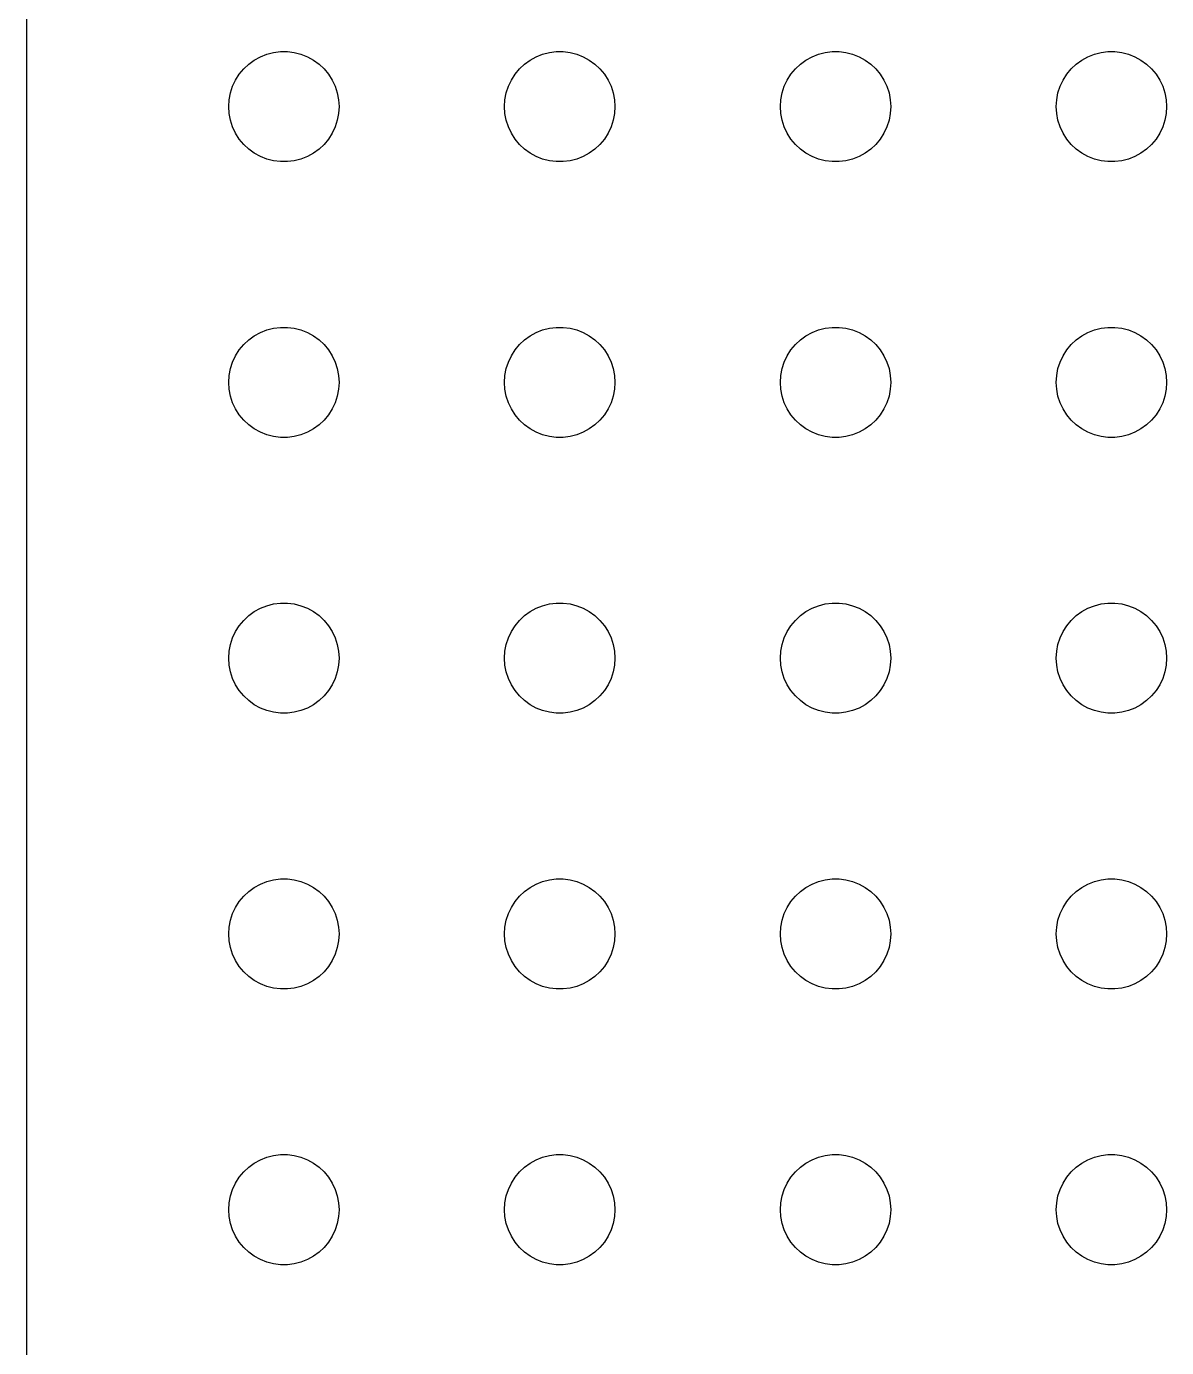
# Model space of a CAD drawing. Header units: metres. Extents: x -134 to 134, y -134 to 134.
# Drawn here: x -134.5 to -103.5, y -3.75 to 32.18 of the extents above; entities that cross this region are included whole.
import ezdxf

# ---------------------------------------------------------------- set-up
doc = ezdxf.new("R2010")
doc.units = ezdxf.units.M

msp = doc.modelspace()

# ---------------------------------------------------------------- linework, layer by layer
for p, q in [((-134.5, 129.5), (-134.5, -129.5)), ((-128.456, 31.1558), (-128.304, 31.2665)), ((-128.304, 31.2665), (-128.139, 31.3572)), ((-128.139, 31.3572), (-127.964, 31.4266)), ((-127.964, 31.4266), (-127.781, 31.4734)), ((-127.781, 31.4734), (-127.594, 31.497)), ((-127.594, 31.497), (-127.406, 31.497)), ((-127.406, 31.497), (-127.219, 31.4734)), ((-127.219, 31.4734), (-127.036, 31.4266)), ((-127.036, 31.4266), (-126.861, 31.3572)), ((-126.861, 31.3572), (-126.696, 31.2665)), ((-126.696, 31.2665), (-126.544, 31.1558)), ((-120.956, 31.1558), (-120.804, 31.2665)), ((-120.804, 31.2665), (-120.639, 31.3572)), ((-120.639, 31.3572), (-120.464, 31.4266)), ((-120.464, 31.4266), (-120.281, 31.4734)), ((-120.281, 31.4734), (-120.094, 31.497)), ((-120.094, 31.497), (-119.906, 31.497)), ((-119.906, 31.497), (-119.719, 31.4734)), ((-119.719, 31.4734), (-119.536, 31.4266)), ((-119.536, 31.4266), (-119.361, 31.3572)), ((-119.361, 31.3572), (-119.196, 31.2665)), ((-119.196, 31.2665), (-119.044, 31.1558)), ((-113.456, 31.1558), (-113.304, 31.2665)), ((-113.304, 31.2665), (-113.139, 31.3572)), ((-113.139, 31.3572), (-112.964, 31.4266)), ((-112.964, 31.4266), (-112.781, 31.4734)), ((-112.781, 31.4734), (-112.594, 31.497)), ((-112.594, 31.497), (-112.406, 31.497)), ((-112.406, 31.497), (-112.219, 31.4734)), ((-112.219, 31.4734), (-112.036, 31.4266)), ((-112.036, 31.4266), (-111.861, 31.3572)), ((-111.861, 31.3572), (-111.696, 31.2665)), ((-111.696, 31.2665), (-111.544, 31.1558)), ((-105.956, 31.1558), (-105.804, 31.2665)), ((-105.804, 31.2665), (-105.639, 31.3572)), ((-105.639, 31.3572), (-105.464, 31.4266)), ((-105.464, 31.4266), (-105.281, 31.4734)), ((-105.281, 31.4734), (-105.094, 31.497)), ((-105.094, 31.497), (-104.906, 31.497)), ((-104.906, 31.497), (-104.719, 31.4734)), ((-104.719, 31.4734), (-104.536, 31.4266)), ((-104.536, 31.4266), (-104.361, 31.3572)), ((-104.361, 31.3572), (-104.196, 31.2665)), ((-104.196, 31.2665), (-104.044, 31.1558)), ((-128.714, 30.8817), (-128.593, 31.0268)), ((-128.593, 31.0268), (-128.456, 31.1558)), ((-126.544, 31.1558), (-126.407, 31.0268)), ((-126.407, 31.0268), (-126.286, 30.8817)), ((-121.214, 30.8817), (-121.093, 31.0268)), ((-121.093, 31.0268), (-120.956, 31.1558)), ((-119.044, 31.1558), (-118.907, 31.0268)), ((-118.907, 31.0268), (-118.786, 30.8817)), ((-113.714, 30.8817), (-113.593, 31.0268)), ((-113.593, 31.0268), (-113.456, 31.1558)), ((-111.544, 31.1558), (-111.407, 31.0268)), ((-111.407, 31.0268), (-111.286, 30.8817)), ((-106.214, 30.8817), (-106.093, 31.0268)), ((-106.093, 31.0268), (-105.956, 31.1558)), ((-104.044, 31.1558), (-103.907, 31.0268)), ((-103.907, 31.0268), (-103.786, 30.8817)), ((-128.953, 30.373), (-128.895, 30.5522)), ((-128.895, 30.5522), (-128.814, 30.7226)), ((-128.814, 30.7226), (-128.714, 30.8817)), ((-126.286, 30.8817), (-126.186, 30.7226)), ((-126.186, 30.7226), (-126.105, 30.5522)), ((-126.105, 30.5522), (-126.047, 30.373)), ((-121.453, 30.373), (-121.395, 30.5522)), ((-121.395, 30.5522), (-121.314, 30.7226)), ((-121.314, 30.7226), (-121.214, 30.8817)), ((-118.786, 30.8817), (-118.686, 30.7226)), ((-118.686, 30.7226), (-118.605, 30.5522)), ((-118.605, 30.5522), (-118.547, 30.373)), ((-113.953, 30.373), (-113.895, 30.5522)), ((-113.895, 30.5522), (-113.814, 30.7226)), ((-113.814, 30.7226), (-113.714, 30.8817)), ((-111.286, 30.8817), (-111.186, 30.7226)), ((-111.186, 30.7226), (-111.105, 30.5522)), ((-111.105, 30.5522), (-111.047, 30.373)), ((-106.453, 30.373), (-106.395, 30.5522)), ((-106.395, 30.5522), (-106.314, 30.7226)), ((-106.314, 30.7226), (-106.214, 30.8817)), ((-103.786, 30.8817), (-103.686, 30.7226)), ((-103.686, 30.7226), (-103.605, 30.5522)), ((-103.605, 30.5522), (-103.547, 30.373)), ((-129, 30), (-128.988, 30.188)), ((-128.988, 30.188), (-128.953, 30.373)), ((-126.047, 30.373), (-126.012, 30.188)), ((-126.012, 30.188), (-126, 30)), ((-121.5, 30), (-121.488, 30.188)), ((-121.488, 30.188), (-121.453, 30.373)), ((-118.547, 30.373), (-118.512, 30.188)), ((-118.512, 30.188), (-118.5, 30)), ((-114, 30), (-113.988, 30.188)), ((-113.988, 30.188), (-113.953, 30.373)), ((-111.047, 30.373), (-111.012, 30.188)), ((-111.012, 30.188), (-111, 30)), ((-106.5, 30), (-106.488, 30.188)), ((-106.488, 30.188), (-106.453, 30.373)), ((-103.547, 30.373), (-103.512, 30.188)), ((-103.512, 30.188), (-103.5, 30)), ((-128.988, 29.812), (-129, 30)), ((-126, 30), (-126.012, 29.812)), ((-121.488, 29.812), (-121.5, 30)), ((-118.5, 30), (-118.512, 29.812)), ((-113.988, 29.812), (-114, 30)), ((-111, 30), (-111.012, 29.812)), ((-106.488, 29.812), (-106.5, 30)), ((-103.5, 30), (-103.512, 29.812)), ((-128.953, 29.627), (-128.988, 29.812)), ((-128.895, 29.4478), (-128.953, 29.627)), ((-126.047, 29.627), (-126.105, 29.4478)), ((-126.012, 29.812), (-126.047, 29.627)), ((-121.453, 29.627), (-121.488, 29.812)), ((-121.395, 29.4478), (-121.453, 29.627)), ((-118.547, 29.627), (-118.605, 29.4478)), ((-118.512, 29.812), (-118.547, 29.627)), ((-113.953, 29.627), (-113.988, 29.812)), ((-113.895, 29.4478), (-113.953, 29.627)), ((-111.047, 29.627), (-111.105, 29.4478)), ((-111.012, 29.812), (-111.047, 29.627)), ((-106.453, 29.627), (-106.488, 29.812)), ((-106.395, 29.4478), (-106.453, 29.627)), ((-103.547, 29.627), (-103.605, 29.4478)), ((-103.512, 29.812), (-103.547, 29.627)), ((-128.814, 29.2774), (-128.895, 29.4478)), ((-128.714, 29.1183), (-128.814, 29.2774)), ((-128.593, 28.9732), (-128.714, 29.1183)), ((-126.286, 29.1183), (-126.407, 28.9732)), ((-126.186, 29.2774), (-126.286, 29.1183)), ((-126.105, 29.4478), (-126.186, 29.2774)), ((-121.314, 29.2774), (-121.395, 29.4478)), ((-121.214, 29.1183), (-121.314, 29.2774)), ((-121.093, 28.9732), (-121.214, 29.1183)), ((-118.786, 29.1183), (-118.907, 28.9732)), ((-118.686, 29.2774), (-118.786, 29.1183)), ((-118.605, 29.4478), (-118.686, 29.2774)), ((-113.814, 29.2774), (-113.895, 29.4478)), ((-113.714, 29.1183), (-113.814, 29.2774)), ((-113.593, 28.9732), (-113.714, 29.1183)), ((-111.286, 29.1183), (-111.407, 28.9732)), ((-111.186, 29.2774), (-111.286, 29.1183)), ((-111.105, 29.4478), (-111.186, 29.2774)), ((-106.314, 29.2774), (-106.395, 29.4478)), ((-106.214, 29.1183), (-106.314, 29.2774)), ((-106.093, 28.9732), (-106.214, 29.1183)), ((-103.786, 29.1183), (-103.907, 28.9732)), ((-103.686, 29.2774), (-103.786, 29.1183)), ((-103.605, 29.4478), (-103.686, 29.2774)), ((-128.456, 28.8442), (-128.593, 28.9732)), ((-128.304, 28.7335), (-128.456, 28.8442)), ((-126.544, 28.8442), (-126.696, 28.7335)), ((-126.407, 28.9732), (-126.544, 28.8442)), ((-120.956, 28.8442), (-121.093, 28.9732)), ((-120.804, 28.7335), (-120.956, 28.8442)), ((-119.044, 28.8442), (-119.196, 28.7335)), ((-118.907, 28.9732), (-119.044, 28.8442)), ((-113.456, 28.8442), (-113.593, 28.9732)), ((-113.304, 28.7335), (-113.456, 28.8442)), ((-111.544, 28.8442), (-111.696, 28.7335)), ((-111.407, 28.9732), (-111.544, 28.8442)), ((-105.956, 28.8442), (-106.093, 28.9732)), ((-105.804, 28.7335), (-105.956, 28.8442)), ((-104.044, 28.8442), (-104.196, 28.7335)), ((-103.907, 28.9732), (-104.044, 28.8442)), ((-128.139, 28.6427), (-128.304, 28.7335)), ((-127.964, 28.5734), (-128.139, 28.6427)), ((-127.781, 28.5266), (-127.964, 28.5734)), ((-127.594, 28.503), (-127.781, 28.5266)), ((-127.406, 28.503), (-127.594, 28.503)), ((-127.219, 28.5266), (-127.406, 28.503)), ((-127.036, 28.5734), (-127.219, 28.5266)), ((-126.861, 28.6427), (-127.036, 28.5734)), ((-126.696, 28.7335), (-126.861, 28.6427)), ((-120.639, 28.6427), (-120.804, 28.7335)), ((-120.464, 28.5734), (-120.639, 28.6427)), ((-120.281, 28.5266), (-120.464, 28.5734)), ((-120.094, 28.503), (-120.281, 28.5266)), ((-119.906, 28.503), (-120.094, 28.503)), ((-119.719, 28.5266), (-119.906, 28.503)), ((-119.536, 28.5734), (-119.719, 28.5266)), ((-119.361, 28.6427), (-119.536, 28.5734)), ((-119.196, 28.7335), (-119.361, 28.6427)), ((-113.139, 28.6427), (-113.304, 28.7335)), ((-112.964, 28.5734), (-113.139, 28.6427)), ((-112.781, 28.5266), (-112.964, 28.5734)), ((-112.594, 28.503), (-112.781, 28.5266)), ((-112.406, 28.503), (-112.594, 28.503)), ((-112.219, 28.5266), (-112.406, 28.503)), ((-112.036, 28.5734), (-112.219, 28.5266)), ((-111.861, 28.6427), (-112.036, 28.5734)), ((-111.696, 28.7335), (-111.861, 28.6427)), ((-105.639, 28.6427), (-105.804, 28.7335)), ((-105.464, 28.5734), (-105.639, 28.6427)), ((-105.281, 28.5266), (-105.464, 28.5734)), ((-105.094, 28.503), (-105.281, 28.5266)), ((-104.906, 28.503), (-105.094, 28.503)), ((-104.719, 28.5266), (-104.906, 28.503)), ((-104.536, 28.5734), (-104.719, 28.5266)), ((-104.361, 28.6427), (-104.536, 28.5734)), ((-104.196, 28.7335), (-104.361, 28.6427)), ((-128.456, 23.6558), (-128.304, 23.7665)), ((-128.304, 23.7665), (-128.139, 23.8572)), ((-128.139, 23.8572), (-127.964, 23.9266)), ((-127.964, 23.9266), (-127.781, 23.9734)), ((-127.781, 23.9734), (-127.594, 23.997)), ((-127.594, 23.997), (-127.406, 23.997)), ((-127.406, 23.997), (-127.219, 23.9734)), ((-127.219, 23.9734), (-127.036, 23.9266)), ((-127.036, 23.9266), (-126.861, 23.8572)), ((-126.861, 23.8572), (-126.696, 23.7665)), ((-126.696, 23.7665), (-126.544, 23.6558)), ((-120.956, 23.6558), (-120.804, 23.7665)), ((-120.804, 23.7665), (-120.639, 23.8572)), ((-120.639, 23.8572), (-120.464, 23.9266)), ((-120.464, 23.9266), (-120.281, 23.9734)), ((-120.281, 23.9734), (-120.094, 23.997)), ((-120.094, 23.997), (-119.906, 23.997)), ((-119.906, 23.997), (-119.719, 23.9734)), ((-119.719, 23.9734), (-119.536, 23.9266)), ((-119.536, 23.9266), (-119.361, 23.8572)), ((-119.361, 23.8572), (-119.196, 23.7665)), ((-119.196, 23.7665), (-119.044, 23.6558)), ((-113.456, 23.6558), (-113.304, 23.7665)), ((-113.304, 23.7665), (-113.139, 23.8572)), ((-113.139, 23.8572), (-112.964, 23.9266)), ((-112.964, 23.9266), (-112.781, 23.9734)), ((-112.781, 23.9734), (-112.594, 23.997)), ((-112.594, 23.997), (-112.406, 23.997)), ((-112.406, 23.997), (-112.219, 23.9734)), ((-112.219, 23.9734), (-112.036, 23.9266)), ((-112.036, 23.9266), (-111.861, 23.8572)), ((-111.861, 23.8572), (-111.696, 23.7665)), ((-111.696, 23.7665), (-111.544, 23.6558)), ((-105.956, 23.6558), (-105.804, 23.7665)), ((-105.804, 23.7665), (-105.639, 23.8572)), ((-105.639, 23.8572), (-105.464, 23.9266)), ((-105.464, 23.9266), (-105.281, 23.9734)), ((-105.281, 23.9734), (-105.094, 23.997)), ((-105.094, 23.997), (-104.906, 23.997)), ((-104.906, 23.997), (-104.719, 23.9734)), ((-104.719, 23.9734), (-104.536, 23.9266)), ((-104.536, 23.9266), (-104.361, 23.8572)), ((-104.361, 23.8572), (-104.196, 23.7665)), ((-104.196, 23.7665), (-104.044, 23.6558)), ((-128.814, 23.2226), (-128.714, 23.3817)), ((-128.714, 23.3817), (-128.593, 23.5268)), ((-128.593, 23.5268), (-128.456, 23.6558)), ((-126.544, 23.6558), (-126.407, 23.5268)), ((-126.407, 23.5268), (-126.286, 23.3817)), ((-126.286, 23.3817), (-126.186, 23.2226)), ((-121.314, 23.2226), (-121.214, 23.3817)), ((-121.214, 23.3817), (-121.093, 23.5268)), ((-121.093, 23.5268), (-120.956, 23.6558)), ((-119.044, 23.6558), (-118.907, 23.5268)), ((-118.907, 23.5268), (-118.786, 23.3817)), ((-118.786, 23.3817), (-118.686, 23.2226)), ((-113.814, 23.2226), (-113.714, 23.3817)), ((-113.714, 23.3817), (-113.593, 23.5268)), ((-113.593, 23.5268), (-113.456, 23.6558)), ((-111.544, 23.6558), (-111.407, 23.5268)), ((-111.407, 23.5268), (-111.286, 23.3817)), ((-111.286, 23.3817), (-111.186, 23.2226)), ((-106.314, 23.2226), (-106.214, 23.3817)), ((-106.214, 23.3817), (-106.093, 23.5268)), ((-106.093, 23.5268), (-105.956, 23.6558)), ((-104.044, 23.6558), (-103.907, 23.5268)), ((-103.907, 23.5268), (-103.786, 23.3817)), ((-103.786, 23.3817), (-103.686, 23.2226)), ((-128.953, 22.873), (-128.895, 23.0522)), ((-128.895, 23.0522), (-128.814, 23.2226)), ((-126.186, 23.2226), (-126.105, 23.0522)), ((-126.105, 23.0522), (-126.047, 22.873)), ((-121.453, 22.873), (-121.395, 23.0522)), ((-121.395, 23.0522), (-121.314, 23.2226)), ((-118.686, 23.2226), (-118.605, 23.0522)), ((-118.605, 23.0522), (-118.547, 22.873)), ((-113.953, 22.873), (-113.895, 23.0522)), ((-113.895, 23.0522), (-113.814, 23.2226)), ((-111.186, 23.2226), (-111.105, 23.0522)), ((-111.105, 23.0522), (-111.047, 22.873)), ((-106.453, 22.873), (-106.395, 23.0522)), ((-106.395, 23.0522), (-106.314, 23.2226)), ((-103.686, 23.2226), (-103.605, 23.0522)), ((-103.605, 23.0522), (-103.547, 22.873)), ((-129, 22.5), (-128.988, 22.688)), ((-128.988, 22.688), (-128.953, 22.873)), ((-126.047, 22.873), (-126.012, 22.688)), ((-126.012, 22.688), (-126, 22.5)), ((-121.5, 22.5), (-121.488, 22.688)), ((-121.488, 22.688), (-121.453, 22.873)), ((-118.547, 22.873), (-118.512, 22.688)), ((-118.512, 22.688), (-118.5, 22.5)), ((-114, 22.5), (-113.988, 22.688)), ((-113.988, 22.688), (-113.953, 22.873)), ((-111.047, 22.873), (-111.012, 22.688)), ((-111.012, 22.688), (-111, 22.5)), ((-106.5, 22.5), (-106.488, 22.688)), ((-106.488, 22.688), (-106.453, 22.873)), ((-103.547, 22.873), (-103.512, 22.688)), ((-103.512, 22.688), (-103.5, 22.5)), ((-128.988, 22.312), (-129, 22.5)), ((-128.953, 22.127), (-128.988, 22.312)), ((-126.012, 22.312), (-126.047, 22.127)), ((-126, 22.5), (-126.012, 22.312)), ((-121.488, 22.312), (-121.5, 22.5)), ((-121.453, 22.127), (-121.488, 22.312)), ((-118.512, 22.312), (-118.547, 22.127)), ((-118.5, 22.5), (-118.512, 22.312)), ((-113.988, 22.312), (-114, 22.5)), ((-113.953, 22.127), (-113.988, 22.312)), ((-111.012, 22.312), (-111.047, 22.127)), ((-111, 22.5), (-111.012, 22.312)), ((-106.488, 22.312), (-106.5, 22.5)), ((-106.453, 22.127), (-106.488, 22.312)), ((-103.512, 22.312), (-103.547, 22.127)), ((-103.5, 22.5), (-103.512, 22.312)), ((-128.895, 21.9478), (-128.953, 22.127)), ((-128.814, 21.7774), (-128.895, 21.9478)), ((-126.105, 21.9478), (-126.186, 21.7774)), ((-126.047, 22.127), (-126.105, 21.9478)), ((-121.395, 21.9478), (-121.453, 22.127)), ((-121.314, 21.7774), (-121.395, 21.9478)), ((-118.605, 21.9478), (-118.686, 21.7774)), ((-118.547, 22.127), (-118.605, 21.9478)), ((-113.895, 21.9478), (-113.953, 22.127)), ((-113.814, 21.7774), (-113.895, 21.9478)), ((-111.105, 21.9478), (-111.186, 21.7774)), ((-111.047, 22.127), (-111.105, 21.9478)), ((-106.395, 21.9478), (-106.453, 22.127)), ((-106.314, 21.7774), (-106.395, 21.9478)), ((-103.605, 21.9478), (-103.686, 21.7774)), ((-103.547, 22.127), (-103.605, 21.9478)), ((-128.714, 21.6183), (-128.814, 21.7774)), ((-128.593, 21.4732), (-128.714, 21.6183)), ((-126.286, 21.6183), (-126.407, 21.4732)), ((-126.186, 21.7774), (-126.286, 21.6183)), ((-121.214, 21.6183), (-121.314, 21.7774)), ((-121.093, 21.4732), (-121.214, 21.6183)), ((-118.786, 21.6183), (-118.907, 21.4732)), ((-118.686, 21.7774), (-118.786, 21.6183)), ((-113.714, 21.6183), (-113.814, 21.7774)), ((-113.593, 21.4732), (-113.714, 21.6183)), ((-111.286, 21.6183), (-111.407, 21.4732)), ((-111.186, 21.7774), (-111.286, 21.6183)), ((-106.214, 21.6183), (-106.314, 21.7774)), ((-106.093, 21.4732), (-106.214, 21.6183)), ((-103.786, 21.6183), (-103.907, 21.4732)), ((-103.686, 21.7774), (-103.786, 21.6183)), ((-128.456, 21.3442), (-128.593, 21.4732)), ((-128.304, 21.2335), (-128.456, 21.3442)), ((-128.139, 21.1427), (-128.304, 21.2335)), ((-126.696, 21.2335), (-126.861, 21.1427)), ((-126.544, 21.3442), (-126.696, 21.2335)), ((-126.407, 21.4732), (-126.544, 21.3442)), ((-120.956, 21.3442), (-121.093, 21.4732)), ((-120.804, 21.2335), (-120.956, 21.3442)), ((-120.639, 21.1427), (-120.804, 21.2335)), ((-119.196, 21.2335), (-119.361, 21.1427)), ((-119.044, 21.3442), (-119.196, 21.2335)), ((-118.907, 21.4732), (-119.044, 21.3442)), ((-113.456, 21.3442), (-113.593, 21.4732)), ((-113.304, 21.2335), (-113.456, 21.3442)), ((-113.139, 21.1427), (-113.304, 21.2335)), ((-111.696, 21.2335), (-111.861, 21.1427)), ((-111.544, 21.3442), (-111.696, 21.2335)), ((-111.407, 21.4732), (-111.544, 21.3442)), ((-105.956, 21.3442), (-106.093, 21.4732)), ((-105.804, 21.2335), (-105.956, 21.3442)), ((-105.639, 21.1427), (-105.804, 21.2335)), ((-104.196, 21.2335), (-104.361, 21.1427)), ((-104.044, 21.3442), (-104.196, 21.2335)), ((-103.907, 21.4732), (-104.044, 21.3442)), ((-127.964, 21.0734), (-128.139, 21.1427)), ((-127.781, 21.0266), (-127.964, 21.0734)), ((-127.594, 21.003), (-127.781, 21.0266)), ((-127.406, 21.003), (-127.594, 21.003)), ((-127.219, 21.0266), (-127.406, 21.003)), ((-127.036, 21.0734), (-127.219, 21.0266)), ((-126.861, 21.1427), (-127.036, 21.0734)), ((-120.464, 21.0734), (-120.639, 21.1427)), ((-120.281, 21.0266), (-120.464, 21.0734)), ((-120.094, 21.003), (-120.281, 21.0266)), ((-119.906, 21.003), (-120.094, 21.003)), ((-119.719, 21.0266), (-119.906, 21.003)), ((-119.536, 21.0734), (-119.719, 21.0266)), ((-119.361, 21.1427), (-119.536, 21.0734)), ((-112.964, 21.0734), (-113.139, 21.1427)), ((-112.781, 21.0266), (-112.964, 21.0734)), ((-112.594, 21.003), (-112.781, 21.0266)), ((-112.406, 21.003), (-112.594, 21.003)), ((-112.219, 21.0266), (-112.406, 21.003)), ((-112.036, 21.0734), (-112.219, 21.0266)), ((-111.861, 21.1427), (-112.036, 21.0734)), ((-105.464, 21.0734), (-105.639, 21.1427)), ((-105.281, 21.0266), (-105.464, 21.0734)), ((-105.094, 21.003), (-105.281, 21.0266)), ((-104.906, 21.003), (-105.094, 21.003)), ((-104.719, 21.0266), (-104.906, 21.003)), ((-104.536, 21.0734), (-104.719, 21.0266)), ((-104.361, 21.1427), (-104.536, 21.0734)), ((-128.456, 16.1558), (-128.304, 16.2665)), ((-128.304, 16.2665), (-128.139, 16.3572)), ((-128.139, 16.3572), (-127.964, 16.4266)), ((-127.964, 16.4266), (-127.781, 16.4734)), ((-127.781, 16.4734), (-127.594, 16.497)), ((-127.594, 16.497), (-127.406, 16.497)), ((-127.406, 16.497), (-127.219, 16.4734)), ((-127.219, 16.4734), (-127.036, 16.4266)), ((-127.036, 16.4266), (-126.861, 16.3572)), ((-126.861, 16.3572), (-126.696, 16.2665)), ((-126.696, 16.2665), (-126.544, 16.1558)), ((-120.956, 16.1558), (-120.804, 16.2665)), ((-120.804, 16.2665), (-120.639, 16.3572)), ((-120.639, 16.3572), (-120.464, 16.4266)), ((-120.464, 16.4266), (-120.281, 16.4734)), ((-120.281, 16.4734), (-120.094, 16.497)), ((-120.094, 16.497), (-119.906, 16.497)), ((-119.906, 16.497), (-119.719, 16.4734)), ((-119.719, 16.4734), (-119.536, 16.4266)), ((-119.536, 16.4266), (-119.361, 16.3572)), ((-119.361, 16.3572), (-119.196, 16.2665)), ((-119.196, 16.2665), (-119.044, 16.1558)), ((-113.456, 16.1558), (-113.304, 16.2665)), ((-113.304, 16.2665), (-113.139, 16.3572)), ((-113.139, 16.3572), (-112.964, 16.4266)), ((-112.964, 16.4266), (-112.781, 16.4734)), ((-112.781, 16.4734), (-112.594, 16.497)), ((-112.594, 16.497), (-112.406, 16.497)), ((-112.406, 16.497), (-112.219, 16.4734)), ((-112.219, 16.4734), (-112.036, 16.4266)), ((-112.036, 16.4266), (-111.861, 16.3572)), ((-111.861, 16.3572), (-111.696, 16.2665)), ((-111.696, 16.2665), (-111.544, 16.1558)), ((-105.956, 16.1558), (-105.804, 16.2665)), ((-105.804, 16.2665), (-105.639, 16.3572)), ((-105.639, 16.3572), (-105.464, 16.4266)), ((-105.464, 16.4266), (-105.281, 16.4734)), ((-105.281, 16.4734), (-105.094, 16.497)), ((-105.094, 16.497), (-104.906, 16.497)), ((-104.906, 16.497), (-104.719, 16.4734)), ((-104.719, 16.4734), (-104.536, 16.4266)), ((-104.536, 16.4266), (-104.361, 16.3572)), ((-104.361, 16.3572), (-104.196, 16.2665)), ((-104.196, 16.2665), (-104.044, 16.1558)), ((-128.814, 15.7226), (-128.714, 15.8817)), ((-128.714, 15.8817), (-128.593, 16.0268)), ((-128.593, 16.0268), (-128.456, 16.1558)), ((-126.544, 16.1558), (-126.407, 16.0268)), ((-126.407, 16.0268), (-126.286, 15.8817)), ((-126.286, 15.8817), (-126.186, 15.7226)), ((-121.314, 15.7226), (-121.214, 15.8817)), ((-121.214, 15.8817), (-121.093, 16.0268)), ((-121.093, 16.0268), (-120.956, 16.1558)), ((-119.044, 16.1558), (-118.907, 16.0268)), ((-118.907, 16.0268), (-118.786, 15.8817)), ((-118.786, 15.8817), (-118.686, 15.7226)), ((-113.814, 15.7226), (-113.714, 15.8817)), ((-113.714, 15.8817), (-113.593, 16.0268)), ((-113.593, 16.0268), (-113.456, 16.1558)), ((-111.544, 16.1558), (-111.407, 16.0268)), ((-111.407, 16.0268), (-111.286, 15.8817)), ((-111.286, 15.8817), (-111.186, 15.7226)), ((-106.314, 15.7226), (-106.214, 15.8817)), ((-106.214, 15.8817), (-106.093, 16.0268)), ((-106.093, 16.0268), (-105.956, 16.1558)), ((-104.044, 16.1558), (-103.907, 16.0268)), ((-103.907, 16.0268), (-103.786, 15.8817)), ((-103.786, 15.8817), (-103.686, 15.7226)), ((-128.953, 15.373), (-128.895, 15.5522)), ((-128.895, 15.5522), (-128.814, 15.7226)), ((-126.186, 15.7226), (-126.105, 15.5522)), ((-126.105, 15.5522), (-126.047, 15.373)), ((-121.453, 15.373), (-121.395, 15.5522)), ((-121.395, 15.5522), (-121.314, 15.7226)), ((-118.686, 15.7226), (-118.605, 15.5522)), ((-118.605, 15.5522), (-118.547, 15.373)), ((-113.953, 15.373), (-113.895, 15.5522)), ((-113.895, 15.5522), (-113.814, 15.7226)), ((-111.186, 15.7226), (-111.105, 15.5522)), ((-111.105, 15.5522), (-111.047, 15.373)), ((-106.453, 15.373), (-106.395, 15.5522)), ((-106.395, 15.5522), (-106.314, 15.7226)), ((-103.686, 15.7226), (-103.605, 15.5522)), ((-103.605, 15.5522), (-103.547, 15.373)), ((-129, 15), (-128.988, 15.188)), ((-128.988, 15.188), (-128.953, 15.373)), ((-126.047, 15.373), (-126.012, 15.188)), ((-126.012, 15.188), (-126, 15)), ((-121.5, 15), (-121.488, 15.188)), ((-121.488, 15.188), (-121.453, 15.373)), ((-118.547, 15.373), (-118.512, 15.188)), ((-118.512, 15.188), (-118.5, 15)), ((-114, 15), (-113.988, 15.188)), ((-113.988, 15.188), (-113.953, 15.373)), ((-111.047, 15.373), (-111.012, 15.188)), ((-111.012, 15.188), (-111, 15)), ((-106.5, 15), (-106.488, 15.188)), ((-106.488, 15.188), (-106.453, 15.373)), ((-103.547, 15.373), (-103.512, 15.188)), ((-103.512, 15.188), (-103.5, 15)), ((-128.988, 14.812), (-129, 15)), ((-128.953, 14.627), (-128.988, 14.812)), ((-126.012, 14.812), (-126.047, 14.627)), ((-126, 15), (-126.012, 14.812)), ((-121.488, 14.812), (-121.5, 15)), ((-121.453, 14.627), (-121.488, 14.812)), ((-118.512, 14.812), (-118.547, 14.627)), ((-118.5, 15), (-118.512, 14.812)), ((-113.988, 14.812), (-114, 15)), ((-113.953, 14.627), (-113.988, 14.812)), ((-111.012, 14.812), (-111.047, 14.627)), ((-111, 15), (-111.012, 14.812)), ((-106.488, 14.812), (-106.5, 15)), ((-106.453, 14.627), (-106.488, 14.812)), ((-103.512, 14.812), (-103.547, 14.627)), ((-103.5, 15), (-103.512, 14.812)), ((-128.895, 14.4478), (-128.953, 14.627)), ((-128.814, 14.2774), (-128.895, 14.4478)), ((-126.105, 14.4478), (-126.186, 14.2774)), ((-126.047, 14.627), (-126.105, 14.4478)), ((-121.395, 14.4478), (-121.453, 14.627)), ((-121.314, 14.2774), (-121.395, 14.4478)), ((-118.605, 14.4478), (-118.686, 14.2774)), ((-118.547, 14.627), (-118.605, 14.4478)), ((-113.895, 14.4478), (-113.953, 14.627)), ((-113.814, 14.2774), (-113.895, 14.4478)), ((-111.105, 14.4478), (-111.186, 14.2774)), ((-111.047, 14.627), (-111.105, 14.4478)), ((-106.395, 14.4478), (-106.453, 14.627)), ((-106.314, 14.2774), (-106.395, 14.4478)), ((-103.605, 14.4478), (-103.686, 14.2774)), ((-103.547, 14.627), (-103.605, 14.4478)), ((-128.714, 14.1183), (-128.814, 14.2774)), ((-128.593, 13.9732), (-128.714, 14.1183)), ((-126.286, 14.1183), (-126.407, 13.9732)), ((-126.186, 14.2774), (-126.286, 14.1183)), ((-121.214, 14.1183), (-121.314, 14.2774)), ((-121.093, 13.9732), (-121.214, 14.1183)), ((-118.786, 14.1183), (-118.907, 13.9732)), ((-118.686, 14.2774), (-118.786, 14.1183)), ((-113.714, 14.1183), (-113.814, 14.2774)), ((-113.593, 13.9732), (-113.714, 14.1183)), ((-111.286, 14.1183), (-111.407, 13.9732)), ((-111.186, 14.2774), (-111.286, 14.1183)), ((-106.214, 14.1183), (-106.314, 14.2774)), ((-106.093, 13.9732), (-106.214, 14.1183)), ((-103.786, 14.1183), (-103.907, 13.9732)), ((-103.686, 14.2774), (-103.786, 14.1183)), ((-128.456, 13.8442), (-128.593, 13.9732)), ((-128.304, 13.7335), (-128.456, 13.8442)), ((-128.139, 13.6427), (-128.304, 13.7335)), ((-126.696, 13.7335), (-126.861, 13.6427)), ((-126.544, 13.8442), (-126.696, 13.7335)), ((-126.407, 13.9732), (-126.544, 13.8442)), ((-120.956, 13.8442), (-121.093, 13.9732)), ((-120.804, 13.7335), (-120.956, 13.8442)), ((-120.639, 13.6427), (-120.804, 13.7335)), ((-119.196, 13.7335), (-119.361, 13.6427)), ((-119.044, 13.8442), (-119.196, 13.7335)), ((-118.907, 13.9732), (-119.044, 13.8442)), ((-113.456, 13.8442), (-113.593, 13.9732)), ((-113.304, 13.7335), (-113.456, 13.8442)), ((-113.139, 13.6427), (-113.304, 13.7335)), ((-111.696, 13.7335), (-111.861, 13.6427)), ((-111.544, 13.8442), (-111.696, 13.7335)), ((-111.407, 13.9732), (-111.544, 13.8442)), ((-105.956, 13.8442), (-106.093, 13.9732)), ((-105.804, 13.7335), (-105.956, 13.8442)), ((-105.639, 13.6427), (-105.804, 13.7335)), ((-104.196, 13.7335), (-104.361, 13.6427)), ((-104.044, 13.8442), (-104.196, 13.7335)), ((-103.907, 13.9732), (-104.044, 13.8442)), ((-127.964, 13.5734), (-128.139, 13.6427)), ((-127.781, 13.5266), (-127.964, 13.5734)), ((-127.594, 13.5029), (-127.781, 13.5266)), ((-127.406, 13.5029), (-127.594, 13.5029)), ((-127.219, 13.5266), (-127.406, 13.5029)), ((-127.036, 13.5734), (-127.219, 13.5266)), ((-126.861, 13.6427), (-127.036, 13.5734)), ((-120.464, 13.5734), (-120.639, 13.6427)), ((-120.281, 13.5266), (-120.464, 13.5734)), ((-120.094, 13.5029), (-120.281, 13.5266)), ((-119.906, 13.5029), (-120.094, 13.5029)), ((-119.719, 13.5266), (-119.906, 13.5029)), ((-119.536, 13.5734), (-119.719, 13.5266)), ((-119.361, 13.6427), (-119.536, 13.5734)), ((-112.964, 13.5734), (-113.139, 13.6427)), ((-112.781, 13.5266), (-112.964, 13.5734)), ((-112.594, 13.5029), (-112.781, 13.5266)), ((-112.406, 13.5029), (-112.594, 13.5029)), ((-112.219, 13.5266), (-112.406, 13.5029)), ((-112.036, 13.5734), (-112.219, 13.5266)), ((-111.861, 13.6427), (-112.036, 13.5734)), ((-105.464, 13.5734), (-105.639, 13.6427)), ((-105.281, 13.5266), (-105.464, 13.5734)), ((-105.094, 13.5029), (-105.281, 13.5266)), ((-104.906, 13.5029), (-105.094, 13.5029)), ((-104.719, 13.5266), (-104.906, 13.5029)), ((-104.536, 13.5734), (-104.719, 13.5266)), ((-104.361, 13.6427), (-104.536, 13.5734)), ((-127.781, 8.97342), (-127.594, 8.99704)), ((-127.594, 8.99704), (-127.406, 8.99704)), ((-127.406, 8.99704), (-127.219, 8.97342)), ((-120.281, 8.97342), (-120.094, 8.99704)), ((-120.094, 8.99704), (-119.906, 8.99704)), ((-119.906, 8.99704), (-119.719, 8.97342)), ((-112.781, 8.97342), (-112.594, 8.99704)), ((-112.594, 8.99704), (-112.406, 8.99704)), ((-112.406, 8.99704), (-112.219, 8.97342)), ((-105.281, 8.97342), (-105.094, 8.99704)), ((-105.094, 8.99704), (-104.906, 8.99704)), ((-104.906, 8.99704), (-104.719, 8.97342)), ((-128.593, 8.52681), (-128.456, 8.65576)), ((-128.456, 8.65576), (-128.304, 8.76648)), ((-128.304, 8.76648), (-128.139, 8.85724)), ((-128.139, 8.85724), (-127.964, 8.92657)), ((-127.964, 8.92657), (-127.781, 8.97342)), ((-127.219, 8.97342), (-127.036, 8.92657)), ((-127.036, 8.92657), (-126.861, 8.85724)), ((-126.861, 8.85724), (-126.696, 8.76648)), ((-126.696, 8.76648), (-126.544, 8.65576)), ((-126.544, 8.65576), (-126.407, 8.52681)), ((-121.093, 8.52681), (-120.956, 8.65576)), ((-120.956, 8.65576), (-120.804, 8.76648)), ((-120.804, 8.76648), (-120.639, 8.85724)), ((-120.639, 8.85724), (-120.464, 8.92657)), ((-120.464, 8.92657), (-120.281, 8.97342)), ((-119.719, 8.97342), (-119.536, 8.92657)), ((-119.536, 8.92657), (-119.361, 8.85724)), ((-119.361, 8.85724), (-119.196, 8.76648)), ((-119.196, 8.76648), (-119.044, 8.65576)), ((-119.044, 8.65576), (-118.907, 8.52681)), ((-113.593, 8.52681), (-113.456, 8.65576)), ((-113.456, 8.65576), (-113.304, 8.76648)), ((-113.304, 8.76648), (-113.139, 8.85724)), ((-113.139, 8.85724), (-112.964, 8.92657)), ((-112.964, 8.92657), (-112.781, 8.97342)), ((-112.219, 8.97342), (-112.036, 8.92657)), ((-112.036, 8.92657), (-111.861, 8.85724)), ((-111.861, 8.85724), (-111.696, 8.76648)), ((-111.696, 8.76648), (-111.544, 8.65576)), ((-111.544, 8.65576), (-111.407, 8.52681)), ((-106.093, 8.52681), (-105.956, 8.65576)), ((-105.956, 8.65576), (-105.804, 8.76648)), ((-105.804, 8.76648), (-105.639, 8.85724)), ((-105.639, 8.85724), (-105.464, 8.92657)), ((-105.464, 8.92657), (-105.281, 8.97342)), ((-104.719, 8.97342), (-104.536, 8.92657)), ((-104.536, 8.92657), (-104.361, 8.85724)), ((-104.361, 8.85724), (-104.196, 8.76648)), ((-104.196, 8.76648), (-104.044, 8.65576)), ((-104.044, 8.65576), (-103.907, 8.52681)), ((-128.814, 8.22263), (-128.714, 8.38167)), ((-128.714, 8.38167), (-128.593, 8.52681)), ((-126.407, 8.52681), (-126.286, 8.38167)), ((-126.286, 8.38167), (-126.186, 8.22263)), ((-121.314, 8.22263), (-121.214, 8.38167)), ((-121.214, 8.38167), (-121.093, 8.52681)), ((-118.907, 8.52681), (-118.786, 8.38167)), ((-118.786, 8.38167), (-118.686, 8.22263)), ((-113.814, 8.22263), (-113.714, 8.38167)), ((-113.714, 8.38167), (-113.593, 8.52681)), ((-111.407, 8.52681), (-111.286, 8.38167)), ((-111.286, 8.38167), (-111.186, 8.22263)), ((-106.314, 8.22263), (-106.214, 8.38167)), ((-106.214, 8.38167), (-106.093, 8.52681)), ((-103.907, 8.52681), (-103.786, 8.38167)), ((-103.786, 8.38167), (-103.686, 8.22263)), ((-128.953, 7.87303), (-128.895, 8.05219)), ((-128.895, 8.05219), (-128.814, 8.22263)), ((-126.186, 8.22263), (-126.105, 8.05219)), ((-126.105, 8.05219), (-126.047, 7.87303)), ((-121.453, 7.87303), (-121.395, 8.05219)), ((-121.395, 8.05219), (-121.314, 8.22263)), ((-118.686, 8.22263), (-118.605, 8.05219)), ((-118.605, 8.05219), (-118.547, 7.87303)), ((-113.953, 7.87303), (-113.895, 8.05219)), ((-113.895, 8.05219), (-113.814, 8.22263)), ((-111.186, 8.22263), (-111.105, 8.05219)), ((-111.105, 8.05219), (-111.047, 7.87303)), ((-106.453, 7.87303), (-106.395, 8.05219)), ((-106.395, 8.05219), (-106.314, 8.22263)), ((-103.686, 8.22263), (-103.605, 8.05219)), ((-103.605, 8.05219), (-103.547, 7.87303)), ((-129, 7.5), (-128.988, 7.68799)), ((-128.988, 7.68799), (-128.953, 7.87303)), ((-126.047, 7.87303), (-126.012, 7.68799)), ((-126.012, 7.68799), (-126, 7.5)), ((-121.5, 7.5), (-121.488, 7.68799)), ((-121.488, 7.68799), (-121.453, 7.87303)), ((-118.547, 7.87303), (-118.512, 7.68799)), ((-118.512, 7.68799), (-118.5, 7.5)), ((-114, 7.5), (-113.988, 7.68799)), ((-113.988, 7.68799), (-113.953, 7.87303)), ((-111.047, 7.87303), (-111.012, 7.68799)), ((-111.012, 7.68799), (-111, 7.5)), ((-106.5, 7.5), (-106.488, 7.68799)), ((-106.488, 7.68799), (-106.453, 7.87303)), ((-103.547, 7.87303), (-103.512, 7.68799)), ((-103.512, 7.68799), (-103.5, 7.5)), ((-128.988, 7.312), (-129, 7.5)), ((-128.953, 7.12695), (-128.988, 7.312)), ((-126.012, 7.312), (-126.047, 7.12695)), ((-126, 7.5), (-126.012, 7.312)), ((-121.488, 7.312), (-121.5, 7.5)), ((-121.453, 7.12695), (-121.488, 7.312)), ((-118.512, 7.312), (-118.547, 7.12695)), ((-118.5, 7.5), (-118.512, 7.312)), ((-113.988, 7.312), (-114, 7.5)), ((-113.953, 7.12695), (-113.988, 7.312)), ((-111.012, 7.312), (-111.047, 7.12695)), ((-111, 7.5), (-111.012, 7.312)), ((-106.488, 7.312), (-106.5, 7.5)), ((-106.453, 7.12695), (-106.488, 7.312)), ((-103.512, 7.312), (-103.547, 7.12695)), ((-103.5, 7.5), (-103.512, 7.312)), ((-128.895, 6.9478), (-128.953, 7.12695)), ((-128.814, 6.77736), (-128.895, 6.9478)), ((-126.105, 6.9478), (-126.186, 6.77736)), ((-126.047, 7.12695), (-126.105, 6.9478)), ((-121.395, 6.9478), (-121.453, 7.12695)), ((-121.314, 6.77736), (-121.395, 6.9478)), ((-118.605, 6.9478), (-118.686, 6.77736)), ((-118.547, 7.12695), (-118.605, 6.9478)), ((-113.895, 6.9478), (-113.953, 7.12695)), ((-113.814, 6.77736), (-113.895, 6.9478)), ((-111.105, 6.9478), (-111.186, 6.77736)), ((-111.047, 7.12695), (-111.105, 6.9478)), ((-106.395, 6.9478), (-106.453, 7.12695)), ((-106.314, 6.77736), (-106.395, 6.9478)), ((-103.605, 6.9478), (-103.686, 6.77736)), ((-103.547, 7.12695), (-103.605, 6.9478)), ((-128.714, 6.61832), (-128.814, 6.77736)), ((-128.593, 6.47318), (-128.714, 6.61832)), ((-128.456, 6.34422), (-128.593, 6.47318)), ((-126.407, 6.47318), (-126.544, 6.34422)), ((-126.286, 6.61832), (-126.407, 6.47318)), ((-126.186, 6.77736), (-126.286, 6.61832)), ((-121.214, 6.61832), (-121.314, 6.77736)), ((-121.093, 6.47318), (-121.214, 6.61832)), ((-120.956, 6.34422), (-121.093, 6.47318)), ((-118.907, 6.47318), (-119.044, 6.34422)), ((-118.786, 6.61832), (-118.907, 6.47318)), ((-118.686, 6.77736), (-118.786, 6.61832)), ((-113.714, 6.61832), (-113.814, 6.77736)), ((-113.593, 6.47318), (-113.714, 6.61832)), ((-113.456, 6.34422), (-113.593, 6.47318)), ((-111.407, 6.47318), (-111.544, 6.34422)), ((-111.286, 6.61832), (-111.407, 6.47318)), ((-111.186, 6.77736), (-111.286, 6.61832)), ((-106.214, 6.61832), (-106.314, 6.77736)), ((-106.093, 6.47318), (-106.214, 6.61832)), ((-105.956, 6.34422), (-106.093, 6.47318)), ((-103.907, 6.47318), (-104.044, 6.34422)), ((-103.786, 6.61832), (-103.907, 6.47318)), ((-103.686, 6.77736), (-103.786, 6.61832)), ((-128.304, 6.23351), (-128.456, 6.34422)), ((-128.139, 6.14275), (-128.304, 6.23351)), ((-127.964, 6.07341), (-128.139, 6.14275)), ((-126.861, 6.14275), (-127.036, 6.07341)), ((-126.696, 6.23351), (-126.861, 6.14275)), ((-126.544, 6.34422), (-126.696, 6.23351)), ((-120.804, 6.23351), (-120.956, 6.34422)), ((-120.639, 6.14275), (-120.804, 6.23351)), ((-120.464, 6.07341), (-120.639, 6.14275)), ((-119.361, 6.14275), (-119.536, 6.07341)), ((-119.196, 6.23351), (-119.361, 6.14275)), ((-119.044, 6.34422), (-119.196, 6.23351)), ((-113.304, 6.23351), (-113.456, 6.34422)), ((-113.139, 6.14275), (-113.304, 6.23351)), ((-112.964, 6.07341), (-113.139, 6.14275)), ((-111.861, 6.14275), (-112.036, 6.07341)), ((-111.696, 6.23351), (-111.861, 6.14275)), ((-111.544, 6.34422), (-111.696, 6.23351)), ((-105.804, 6.23351), (-105.956, 6.34422)), ((-105.639, 6.14275), (-105.804, 6.23351)), ((-105.464, 6.07341), (-105.639, 6.14275)), ((-104.361, 6.14275), (-104.536, 6.07341)), ((-104.196, 6.23351), (-104.361, 6.14275)), ((-104.044, 6.34422), (-104.196, 6.23351)), ((-127.781, 6.02657), (-127.964, 6.07341)), ((-127.594, 6.00294), (-127.781, 6.02657)), ((-127.406, 6.00294), (-127.594, 6.00294)), ((-127.219, 6.02657), (-127.406, 6.00294)), ((-127.036, 6.07341), (-127.219, 6.02657)), ((-120.281, 6.02657), (-120.464, 6.07341)), ((-120.094, 6.00294), (-120.281, 6.02657)), ((-119.906, 6.00294), (-120.094, 6.00294)), ((-119.719, 6.02657), (-119.906, 6.00294)), ((-119.536, 6.07341), (-119.719, 6.02657)), ((-112.781, 6.02657), (-112.964, 6.07341)), ((-112.594, 6.00294), (-112.781, 6.02657)), ((-112.406, 6.00294), (-112.594, 6.00294)), ((-112.219, 6.02657), (-112.406, 6.00294)), ((-112.036, 6.07341), (-112.219, 6.02657)), ((-105.281, 6.02657), (-105.464, 6.07341)), ((-105.094, 6.00294), (-105.281, 6.02657)), ((-104.906, 6.00294), (-105.094, 6.00294)), ((-104.719, 6.02657), (-104.906, 6.00294)), ((-104.536, 6.07341), (-104.719, 6.02657)), ((-127.964, 1.42657), (-127.781, 1.47342)), ((-127.781, 1.47342), (-127.594, 1.49704)), ((-127.594, 1.49704), (-127.406, 1.49704)), ((-127.406, 1.49704), (-127.219, 1.47342)), ((-127.219, 1.47342), (-127.036, 1.42657)), ((-120.464, 1.42657), (-120.281, 1.47342)), ((-120.281, 1.47342), (-120.094, 1.49704)), ((-120.094, 1.49704), (-119.906, 1.49704)), ((-119.906, 1.49704), (-119.719, 1.47342)), ((-119.719, 1.47342), (-119.536, 1.42657)), ((-112.964, 1.42657), (-112.781, 1.47342)), ((-112.781, 1.47342), (-112.594, 1.49704)), ((-112.594, 1.49704), (-112.406, 1.49704)), ((-112.406, 1.49704), (-112.219, 1.47342)), ((-112.219, 1.47342), (-112.036, 1.42657)), ((-105.464, 1.42657), (-105.281, 1.47342)), ((-105.281, 1.47342), (-105.094, 1.49704)), ((-105.094, 1.49704), (-104.906, 1.49704)), ((-104.906, 1.49704), (-104.719, 1.47342)), ((-104.719, 1.47342), (-104.536, 1.42657)), ((-128.593, 1.02681), (-128.456, 1.15576)), ((-128.456, 1.15576), (-128.304, 1.26648)), ((-128.304, 1.26648), (-128.139, 1.35724)), ((-128.139, 1.35724), (-127.964, 1.42657)), ((-127.036, 1.42657), (-126.861, 1.35724)), ((-126.861, 1.35724), (-126.696, 1.26648)), ((-126.696, 1.26648), (-126.544, 1.15576)), ((-126.544, 1.15576), (-126.407, 1.02681)), ((-121.093, 1.02681), (-120.956, 1.15576)), ((-120.956, 1.15576), (-120.804, 1.26648)), ((-120.804, 1.26648), (-120.639, 1.35724)), ((-120.639, 1.35724), (-120.464, 1.42657)), ((-119.536, 1.42657), (-119.361, 1.35724)), ((-119.361, 1.35724), (-119.196, 1.26648)), ((-119.196, 1.26648), (-119.044, 1.15576)), ((-119.044, 1.15576), (-118.907, 1.02681)), ((-113.593, 1.02681), (-113.456, 1.15576)), ((-113.456, 1.15576), (-113.304, 1.26648)), ((-113.304, 1.26648), (-113.139, 1.35724)), ((-113.139, 1.35724), (-112.964, 1.42657)), ((-112.036, 1.42657), (-111.861, 1.35724)), ((-111.861, 1.35724), (-111.696, 1.26648)), ((-111.696, 1.26648), (-111.544, 1.15576)), ((-111.544, 1.15576), (-111.407, 1.02681)), ((-106.093, 1.02681), (-105.956, 1.15576)), ((-105.956, 1.15576), (-105.804, 1.26648)), ((-105.804, 1.26648), (-105.639, 1.35724)), ((-105.639, 1.35724), (-105.464, 1.42657)), ((-104.536, 1.42657), (-104.361, 1.35724)), ((-104.361, 1.35724), (-104.196, 1.26648)), ((-104.196, 1.26648), (-104.044, 1.15576)), ((-104.044, 1.15576), (-103.907, 1.02681)), ((-128.895, 0.55219), (-128.814, 0.72263)), ((-128.814, 0.72263), (-128.714, 0.88167)), ((-128.714, 0.88167), (-128.593, 1.02681)), ((-126.407, 1.02681), (-126.286, 0.88167)), ((-126.286, 0.88167), (-126.186, 0.72263)), ((-126.186, 0.72263), (-126.105, 0.55219)), ((-121.395, 0.55219), (-121.314, 0.72263)), ((-121.314, 0.72263), (-121.214, 0.88167)), ((-121.214, 0.88167), (-121.093, 1.02681)), ((-118.907, 1.02681), (-118.786, 0.88167)), ((-118.786, 0.88167), (-118.686, 0.72263)), ((-118.686, 0.72263), (-118.605, 0.55219)), ((-113.895, 0.55219), (-113.814, 0.72263)), ((-113.814, 0.72263), (-113.714, 0.88167)), ((-113.714, 0.88167), (-113.593, 1.02681)), ((-111.407, 1.02681), (-111.286, 0.88167)), ((-111.286, 0.88167), (-111.186, 0.72263)), ((-111.186, 0.72263), (-111.105, 0.55219)), ((-106.395, 0.55219), (-106.314, 0.72263)), ((-106.314, 0.72263), (-106.214, 0.88167)), ((-106.214, 0.88167), (-106.093, 1.02681)), ((-103.907, 1.02681), (-103.786, 0.88167)), ((-103.786, 0.88167), (-103.686, 0.72263)), ((-103.686, 0.72263), (-103.605, 0.55219)), ((-128.988, 0.18799), (-128.953, 0.37303)), ((-128.953, 0.37303), (-128.895, 0.55219)), ((-126.105, 0.55219), (-126.047, 0.37303)), ((-126.047, 0.37303), (-126.012, 0.18799)), ((-121.488, 0.18799), (-121.453, 0.37303)), ((-121.453, 0.37303), (-121.395, 0.55219)), ((-118.605, 0.55219), (-118.547, 0.37303)), ((-118.547, 0.37303), (-118.512, 0.18799)), ((-113.988, 0.18799), (-113.953, 0.37303)), ((-113.953, 0.37303), (-113.895, 0.55219)), ((-111.105, 0.55219), (-111.047, 0.37303)), ((-111.047, 0.37303), (-111.012, 0.18799)), ((-106.488, 0.18799), (-106.453, 0.37303)), ((-106.453, 0.37303), (-106.395, 0.55219)), ((-103.605, 0.55219), (-103.547, 0.37303)), ((-103.547, 0.37303), (-103.512, 0.18799)), ((-129, 0), (-128.988, 0.18799)), ((-128.988, -0.18799), (-129, 0)), ((-126.012, 0.18799), (-126, 0)), ((-126, 0), (-126.012, -0.18799)), ((-121.5, 0), (-121.488, 0.18799)), ((-121.488, -0.18799), (-121.5, 0)), ((-118.512, 0.18799), (-118.5, 0)), ((-118.5, 0), (-118.512, -0.18799)), ((-114, 0), (-113.988, 0.18799)), ((-113.988, -0.18799), (-114, 0)), ((-111.012, 0.18799), (-111, 0)), ((-111, 0), (-111.012, -0.18799)), ((-106.5, 0), (-106.488, 0.18799)), ((-106.488, -0.18799), (-106.5, 0)), ((-103.512, 0.18799), (-103.5, 0)), ((-103.5, 0), (-103.512, -0.18799)), ((-128.953, -0.37303), (-128.988, -0.18799)), ((-126.012, -0.18799), (-126.047, -0.37303)), ((-121.453, -0.37303), (-121.488, -0.18799)), ((-118.512, -0.18799), (-118.547, -0.37303)), ((-113.953, -0.37303), (-113.988, -0.18799)), ((-111.012, -0.18799), (-111.047, -0.37303)), ((-106.453, -0.37303), (-106.488, -0.18799)), ((-103.512, -0.18799), (-103.547, -0.37303)), ((-128.895, -0.55219), (-128.953, -0.37303)), ((-128.814, -0.72263), (-128.895, -0.55219)), ((-126.105, -0.55219), (-126.186, -0.72263)), ((-126.047, -0.37303), (-126.105, -0.55219)), ((-121.395, -0.55219), (-121.453, -0.37303)), ((-121.314, -0.72263), (-121.395, -0.55219)), ((-118.605, -0.55219), (-118.686, -0.72263)), ((-118.547, -0.37303), (-118.605, -0.55219)), ((-113.895, -0.55219), (-113.953, -0.37303)), ((-113.814, -0.72263), (-113.895, -0.55219)), ((-111.105, -0.55219), (-111.186, -0.72263)), ((-111.047, -0.37303), (-111.105, -0.55219)), ((-106.395, -0.55219), (-106.453, -0.37303)), ((-106.314, -0.72263), (-106.395, -0.55219)), ((-103.605, -0.55219), (-103.686, -0.72263)), ((-103.547, -0.37303), (-103.605, -0.55219)), ((-128.714, -0.88167), (-128.814, -0.72263)), ((-128.593, -1.02681), (-128.714, -0.88167)), ((-128.456, -1.15576), (-128.593, -1.02681)), ((-126.407, -1.02681), (-126.544, -1.15576)), ((-126.286, -0.88167), (-126.407, -1.02681)), ((-126.186, -0.72263), (-126.286, -0.88167)), ((-121.214, -0.88167), (-121.314, -0.72263)), ((-121.093, -1.02681), (-121.214, -0.88167)), ((-120.956, -1.15576), (-121.093, -1.02681)), ((-118.907, -1.02681), (-119.044, -1.15576)), ((-118.786, -0.88167), (-118.907, -1.02681)), ((-118.686, -0.72263), (-118.786, -0.88167)), ((-113.714, -0.88167), (-113.814, -0.72263)), ((-113.593, -1.02681), (-113.714, -0.88167)), ((-113.456, -1.15576), (-113.593, -1.02681)), ((-111.407, -1.02681), (-111.544, -1.15576)), ((-111.286, -0.88167), (-111.407, -1.02681)), ((-111.186, -0.72263), (-111.286, -0.88167)), ((-106.214, -0.88167), (-106.314, -0.72263)), ((-106.093, -1.02681), (-106.214, -0.88167)), ((-105.956, -1.15576), (-106.093, -1.02681)), ((-103.907, -1.02681), (-104.044, -1.15576)), ((-103.786, -0.88167), (-103.907, -1.02681)), ((-103.686, -0.72263), (-103.786, -0.88167)), ((-128.304, -1.26648), (-128.456, -1.15576)), ((-128.139, -1.35724), (-128.304, -1.26648)), ((-127.964, -1.42657), (-128.139, -1.35724)), ((-127.781, -1.47342), (-127.964, -1.42657)), ((-127.036, -1.42657), (-127.219, -1.47342)), ((-126.861, -1.35724), (-127.036, -1.42657)), ((-126.696, -1.26648), (-126.861, -1.35724)), ((-126.544, -1.15576), (-126.696, -1.26648)), ((-120.804, -1.26648), (-120.956, -1.15576)), ((-120.639, -1.35724), (-120.804, -1.26648)), ((-120.464, -1.42657), (-120.639, -1.35724)), ((-120.281, -1.47342), (-120.464, -1.42657)), ((-119.536, -1.42657), (-119.719, -1.47342)), ((-119.361, -1.35724), (-119.536, -1.42657)), ((-119.196, -1.26648), (-119.361, -1.35724)), ((-119.044, -1.15576), (-119.196, -1.26648)), ((-113.304, -1.26648), (-113.456, -1.15576)), ((-113.139, -1.35724), (-113.304, -1.26648)), ((-112.964, -1.42657), (-113.139, -1.35724)), ((-112.781, -1.47342), (-112.964, -1.42657)), ((-112.036, -1.42657), (-112.219, -1.47342)), ((-111.861, -1.35724), (-112.036, -1.42657)), ((-111.696, -1.26648), (-111.861, -1.35724)), ((-111.544, -1.15576), (-111.696, -1.26648)), ((-105.804, -1.26648), (-105.956, -1.15576)), ((-105.639, -1.35724), (-105.804, -1.26648)), ((-105.464, -1.42657), (-105.639, -1.35724)), ((-105.281, -1.47342), (-105.464, -1.42657)), ((-104.536, -1.42657), (-104.719, -1.47342)), ((-104.361, -1.35724), (-104.536, -1.42657)), ((-104.196, -1.26648), (-104.361, -1.35724)), ((-104.044, -1.15576), (-104.196, -1.26648)), ((-127.594, -1.49704), (-127.781, -1.47342)), ((-127.406, -1.49704), (-127.594, -1.49704)), ((-127.219, -1.47342), (-127.406, -1.49704)), ((-120.094, -1.49704), (-120.281, -1.47342)), ((-119.906, -1.49704), (-120.094, -1.49704)), ((-119.719, -1.47342), (-119.906, -1.49704)), ((-112.594, -1.49704), (-112.781, -1.47342)), ((-112.406, -1.49704), (-112.594, -1.49704)), ((-112.219, -1.47342), (-112.406, -1.49704)), ((-105.094, -1.49704), (-105.281, -1.47342)), ((-104.906, -1.49704), (-105.094, -1.49704)), ((-104.719, -1.47342), (-104.906, -1.49704))]:
    msp.add_line(p, q)

doc.saveas('drawing.dxf')
